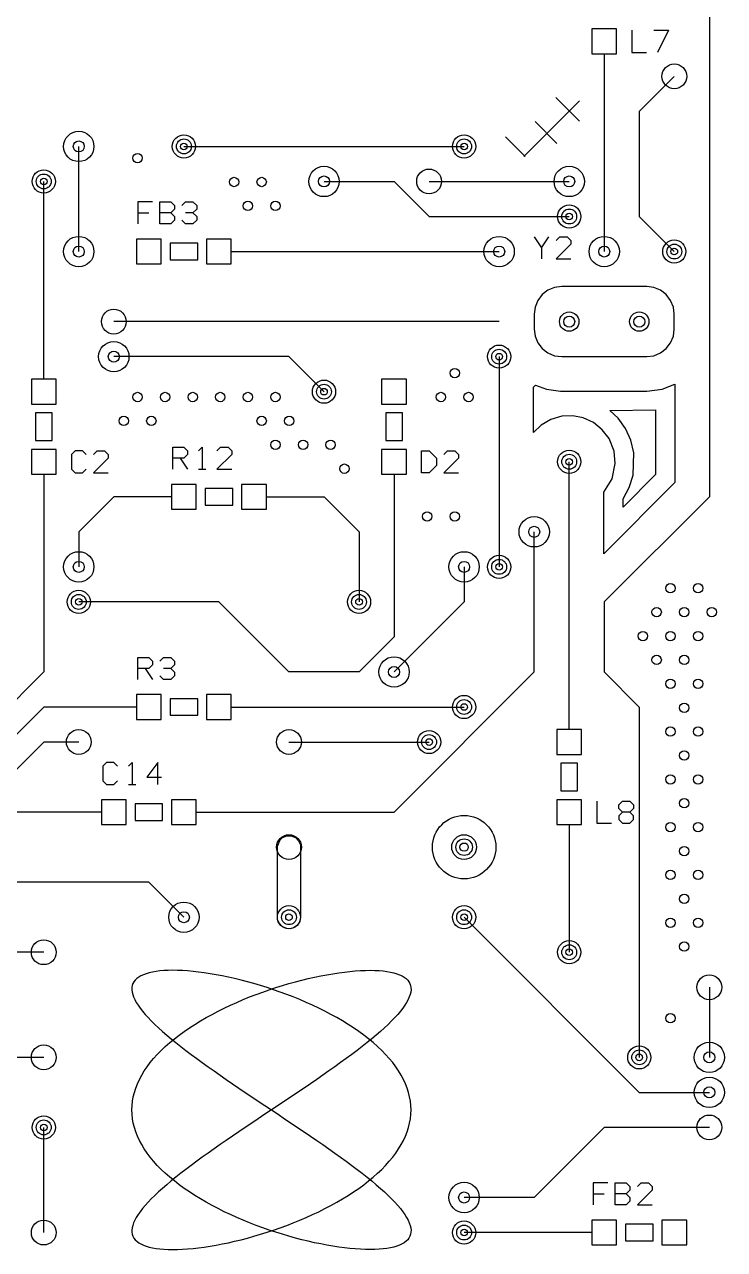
# Model space of a CAD drawing. Extents: x 7 to 284, y 6 to 364.
# Drawn here: x 258.38 to 283.76, y 52.73 to 97.13 of the extents above; entities that cross this region are included whole.
import ezdxf

# ---------------------------------------------------------------- set-up
doc = ezdxf.new("R2010")
doc.units = 0
doc.layers.add('SCORE', color=5, linetype='CONTINUOUS')

msp = doc.modelspace()

# ---------------------------------------------------------------- linework, layer by layer
at = {"layer": 'SCORE'}
for p, q in [((283.21, 99.06), (283.21, 80.01)), ((279.85, 96.97), (278.95, 96.97)), ((278.95, 96.97), (278.95, 96.07)), ((279.85, 96.07), (279.85, 96.97)), ((280.4, 96.92), (280.4, 96.12)), ((281.2, 96.92), (281.7333, 96.92)), ((281.7333, 96.92), (281.3333, 96.12)), ((278.95, 96.07), (279.85, 96.07)), ((279.4, 96.07), (279.4, 93.98)), ((280.4, 96.12), (280.9333, 96.12)), ((281.94, 95.25), (280.67, 93.98)), ((276.4799, 92.34), (278.5, 94.3601)), ((277.6451, 94.4851), (278.5, 93.6302)), ((279.4, 93.98), (279.4, 88.9)), ((280.67, 93.98), (280.67, 90.17)), ((276.8937, 93.6102), (277.6845, 92.8194)), ((275.8151, 93.0624), (276.5375, 92.34)), ((260.35, 88.9), (260.35, 92.71)), ((264.16, 92.71), (274.32, 92.71)), ((259.08, 86.36), (259.08, 91.44)), ((269.24, 91.44), (271.78, 91.44)), ((271.78, 91.44), (273.05, 90.17)), ((273.05, 91.44), (278.13, 91.44)), ((263.0233, 90.7), (262.49, 90.7)), ((262.49, 90.7), (262.49, 89.9)), ((263.29, 89.9), (263.29, 90.7)), ((263.29, 90.7), (263.69, 90.7)), ((263.69, 90.7), (263.8233, 90.5667)), ((264.09, 90.5667), (264.2233, 90.7)), ((264.2233, 90.7), (264.49, 90.7)), ((264.49, 90.7), (264.6233, 90.5667)), ((262.49, 90.3), (262.89, 90.3)), ((263.69, 90.3), (263.29, 90.3)), ((263.8233, 90.4333), (263.69, 90.3)), ((263.69, 90.3), (263.8233, 90.1667)), ((263.8233, 90.5667), (263.8233, 90.4333)), ((263.8233, 90.1667), (263.8233, 90.0333)), ((264.49, 90.3), (264.2233, 90.3)), ((264.6233, 90.4333), (264.49, 90.3)), ((264.49, 90.3), (264.6233, 90.1667)), ((264.6233, 90.5667), (264.6233, 90.4333)), ((264.6233, 90.1667), (264.6233, 90.0333)), ((273.05, 90.17), (278.13, 90.17)), ((280.67, 90.17), (281.94, 88.9)), ((263.69, 89.9), (263.29, 89.9)), ((263.8233, 90.0333), (263.69, 89.9)), ((264.2233, 89.9), (264.09, 90.0333)), ((264.49, 89.9), (264.2233, 89.9)), ((264.6233, 90.0333), (264.49, 89.9)), ((263.34, 89.35), (262.44, 89.35)), ((262.44, 89.35), (262.44, 88.45)), ((263.34, 88.45), (263.34, 89.35)), ((265.88, 89.35), (264.98, 89.35)), ((264.98, 89.35), (264.98, 88.45)), ((265.88, 88.45), (265.88, 89.35)), ((276.86, 89.43), (277.1267, 89.03)), ((277.1267, 89.03), (277.3933, 89.43)), ((277.66, 89.2967), (277.7933, 89.43)), ((277.7933, 89.43), (278.06, 89.43)), ((278.06, 89.43), (278.1933, 89.2967)), ((278.1933, 89.2967), (278.1933, 89.1633)), ((264.66, 89.2), (263.66, 89.2)), ((263.66, 89.2), (263.66, 88.6)), ((264.66, 88.6), (264.66, 89.2)), ((265.88, 88.9), (267.97, 88.9)), ((267.97, 88.9), (275.59, 88.9)), ((277.1267, 89.03), (277.1267, 88.63)), ((278.1933, 89.1633), (277.66, 88.63)), ((262.44, 88.45), (263.34, 88.45)), ((263.66, 88.6), (264.66, 88.6)), ((264.98, 88.45), (265.88, 88.45)), ((277.66, 88.63), (278.1933, 88.63)), ((277.36, 87.496), (277.1529, 87.3371)), ((277.6012, 87.5959), (277.36, 87.496)), ((277.86, 87.63), (277.6012, 87.5959)), ((280.94, 87.63), (277.86, 87.63)), ((281.1988, 87.5959), (280.94, 87.63)), ((281.44, 87.496), (281.1988, 87.5959)), ((281.6471, 87.3371), (281.44, 87.496)), ((276.994, 87.13), (276.8941, 86.8888)), ((277.1529, 87.3371), (276.994, 87.13)), ((281.806, 87.13), (281.6471, 87.3371)), ((281.9059, 86.8888), (281.806, 87.13)), ((276.8941, 86.8888), (276.86, 86.63)), ((276.86, 86.63), (276.86, 86.09)), ((281.94, 86.63), (281.9059, 86.8888)), ((281.94, 86.09), (281.94, 86.63)), ((259.08, 84.27), (259.08, 86.36)), ((275.59, 86.36), (261.62, 86.36)), ((276.86, 86.09), (276.8941, 85.8312)), ((276.8941, 85.8312), (276.994, 85.59)), ((281.806, 85.59), (281.9059, 85.8312)), ((281.9059, 85.8312), (281.94, 86.09)), ((276.994, 85.59), (277.1529, 85.3829)), ((277.1529, 85.3829), (277.36, 85.224)), ((281.44, 85.224), (281.6471, 85.3829)), ((281.6471, 85.3829), (281.806, 85.59)), ((267.97, 85.09), (261.62, 85.09)), ((269.24, 83.82), (267.97, 85.09)), ((275.59, 85.09), (275.59, 77.47)), ((277.36, 85.224), (277.6012, 85.1241)), ((277.6012, 85.1241), (277.86, 85.09)), ((277.86, 85.09), (280.94, 85.09)), ((280.94, 85.09), (281.1988, 85.1241)), ((281.1988, 85.1241), (281.44, 85.224)), ((259.53, 84.27), (258.63, 84.27)), ((258.63, 84.27), (258.63, 83.37)), ((259.53, 83.37), (259.53, 84.27)), ((272.23, 84.27), (271.33, 84.27)), ((271.33, 84.27), (271.33, 83.37)), ((272.23, 83.37), (272.23, 84.27)), ((276.8401, 83.9833), (276.9038, 84.0599)), ((276.8407, 82.3404), (276.8401, 83.9833)), ((276.9038, 84.0599), (277.301, 83.911)), ((281.499, 83.911), (281.96, 84.0878)), ((281.96, 84.0878), (281.96, 80.5278)), ((277.301, 83.911), (277.8142, 83.8415)), ((277.8142, 83.8415), (280.94, 83.84)), ((280.94, 83.84), (281.499, 83.911)), ((258.63, 83.37), (259.53, 83.37)), ((259.38, 83.05), (258.78, 83.05)), ((258.78, 83.05), (258.78, 82.05)), ((259.38, 82.05), (259.38, 83.05)), ((271.33, 83.37), (272.23, 83.37)), ((272.08, 83.05), (271.48, 83.05)), ((271.48, 83.05), (271.48, 82.05)), ((272.08, 82.05), (272.08, 83.05)), ((279.5977, 83.14), (281.26, 83.1653)), ((279.8995, 82.856), (279.5977, 83.14)), ((281.26, 83.1653), (281.26, 80.8177)), ((277.1189, 82.6087), (276.8407, 82.3404)), ((277.4662, 82.8119), (277.1189, 82.6087)), ((277.8646, 82.9284), (277.4662, 82.8119)), ((278.2668, 82.9439), (277.8646, 82.9284)), ((278.6404, 82.8696), (278.2668, 82.9439)), ((279.006, 82.7014), (278.6404, 82.8696)), ((279.3295, 82.4413), (279.006, 82.7014)), ((280.173, 82.4805), (279.8995, 82.856)), ((279.5726, 82.1206), (279.3295, 82.4413)), ((280.3679, 82.0589), (280.173, 82.4805)), ((259.53, 81.73), (258.63, 81.73)), ((258.63, 81.73), (258.63, 80.83)), ((258.78, 82.05), (259.38, 82.05)), ((259.53, 80.83), (259.53, 81.73)), ((263.76, 81.01), (263.76, 81.81)), ((263.76, 81.81), (264.16, 81.81)), ((264.16, 81.81), (264.2933, 81.6767)), ((264.6933, 81.6767), (264.8267, 81.81)), ((264.8267, 81.81), (264.8267, 81.01)), ((265.36, 81.6767), (265.4933, 81.81)), ((265.4933, 81.81), (265.76, 81.81)), ((265.76, 81.81), (265.8933, 81.6767)), ((272.23, 81.73), (271.33, 81.73)), ((271.33, 81.73), (271.33, 80.83)), ((271.48, 82.05), (272.08, 82.05)), ((272.23, 80.83), (272.23, 81.73)), ((279.7545, 81.6657), (279.5726, 82.1206)), ((280.4769, 81.6073), (280.3679, 82.0589)), ((260.2133, 81.68), (260.08, 81.5467)), ((260.08, 81.5467), (260.08, 81.0133)), ((260.48, 81.68), (260.2133, 81.68)), ((260.6133, 81.5467), (260.48, 81.68)), ((260.88, 81.5467), (261.0133, 81.68)), ((261.4133, 81.4133), (260.88, 80.88)), ((261.0133, 81.68), (261.28, 81.68)), ((261.28, 81.68), (261.4133, 81.5467)), ((261.4133, 81.5467), (261.4133, 81.4133)), ((264.16, 81.41), (263.76, 81.41)), ((264.0267, 81.41), (264.2933, 81.01)), ((264.2933, 81.5433), (264.16, 81.41)), ((264.2933, 81.6767), (264.2933, 81.5433)), ((265.8933, 81.5433), (265.36, 81.01)), ((265.8933, 81.6767), (265.8933, 81.5433)), ((272.78, 80.88), (272.78, 81.68)), ((272.78, 81.68), (273.0467, 81.68)), ((273.0467, 81.68), (273.3133, 81.4133)), ((273.3133, 81.4133), (273.3133, 81.1467)), ((273.58, 81.5467), (273.7133, 81.68)), ((274.1133, 81.4133), (273.58, 80.88)), ((273.7133, 81.68), (273.98, 81.68)), ((273.98, 81.68), (274.1133, 81.5467)), ((274.1133, 81.5467), (274.1133, 81.4133)), ((278.13, 73.66), (278.13, 81.28)), ((279.7985, 81.2187), (279.7545, 81.6657)), ((280.4485, 80.7913), (280.4769, 81.6073)), ((258.63, 80.83), (259.53, 80.83)), ((259.08, 80.83), (259.08, 78.74)), ((260.08, 81.0133), (260.2133, 80.88)), ((260.2133, 80.88), (260.48, 80.88)), ((260.48, 80.88), (260.6133, 81.0133)), ((260.88, 80.88), (261.4133, 80.88)), ((264.6933, 81.01), (264.96, 81.01)), ((265.36, 81.01), (265.8933, 81.01)), ((271.33, 80.83), (272.23, 80.83)), ((271.78, 80.83), (271.78, 78.74)), ((273.0467, 80.88), (272.78, 80.88)), ((273.3133, 81.1467), (273.0467, 80.88)), ((273.58, 80.88), (274.1133, 80.88)), ((279.6826, 80.6661), (279.7985, 81.2187)), ((281.26, 80.8177), (280.08, 79.6377)), ((264.61, 80.46), (263.71, 80.46)), ((263.71, 80.46), (263.71, 79.56)), ((264.61, 79.56), (264.61, 80.46)), ((267.15, 80.46), (266.25, 80.46)), ((266.25, 80.46), (266.25, 79.56)), ((267.15, 79.56), (267.15, 80.46)), ((279.38, 80.1732), (279.6826, 80.6661)), ((281.96, 80.5278), (279.38, 77.9478)), ((280.3087, 80.3484), (280.4485, 80.7913)), ((261.62, 80.01), (260.35, 78.74)), ((263.71, 80.01), (261.62, 80.01)), ((265.93, 80.31), (264.93, 80.31)), ((264.93, 80.31), (264.93, 79.71)), ((265.93, 79.71), (265.93, 80.31)), ((267.15, 80.01), (269.24, 80.01)), ((269.24, 80.01), (270.51, 78.74)), ((279.38, 77.9478), (279.38, 80.1732)), ((283.21, 80.01), (279.4, 76.2)), ((280.08, 79.9341), (280.3087, 80.3484)), ((280.08, 79.6377), (280.08, 79.9341)), ((263.71, 79.56), (264.61, 79.56)), ((264.93, 79.71), (265.93, 79.71)), ((266.25, 79.56), (267.15, 79.56)), ((259.08, 78.74), (259.08, 73.66)), ((260.35, 78.74), (260.35, 77.47)), ((270.51, 78.74), (270.51, 76.2)), ((271.78, 78.74), (271.78, 74.93)), ((276.86, 73.66), (276.86, 78.74)), ((274.32, 77.47), (274.32, 76.2)), ((265.43, 76.2), (260.35, 76.2)), ((267.97, 73.66), (265.43, 76.2)), ((274.32, 76.2), (271.78, 73.66)), ((279.4, 76.2), (279.4, 73.66)), ((271.78, 74.93), (270.51, 73.66)), ((262.49, 73.39), (262.49, 74.19)), ((262.49, 74.19), (262.89, 74.19)), ((262.89, 74.19), (263.0233, 74.0567)), ((263.29, 74.0567), (263.4233, 74.19)), ((263.4233, 74.19), (263.69, 74.19)), ((263.69, 74.19), (263.8233, 74.0567)), ((262.89, 73.79), (262.49, 73.79)), ((262.7567, 73.79), (263.0233, 73.39)), ((263.0233, 73.9233), (262.89, 73.79)), ((263.0233, 74.0567), (263.0233, 73.9233)), ((263.69, 73.79), (263.4233, 73.79)), ((263.8233, 73.9233), (263.69, 73.79)), ((263.69, 73.79), (263.8233, 73.6567)), ((263.8233, 74.0567), (263.8233, 73.9233)), ((259.08, 73.66), (254, 68.58)), ((263.4233, 73.39), (263.29, 73.5233)), ((263.69, 73.39), (263.4233, 73.39)), ((263.8233, 73.5233), (263.69, 73.39)), ((263.8233, 73.6567), (263.8233, 73.5233)), ((270.51, 73.66), (267.97, 73.66)), ((271.78, 68.58), (276.86, 73.66)), ((278.13, 71.57), (278.13, 73.66)), ((279.4, 73.66), (280.67, 72.39)), ((263.34, 72.84), (262.44, 72.84)), ((262.44, 72.84), (262.44, 71.94)), ((263.34, 71.94), (263.34, 72.84)), ((265.88, 72.84), (264.98, 72.84)), ((264.98, 72.84), (264.98, 71.94)), ((265.88, 71.94), (265.88, 72.84)), ((259.08, 72.39), (255.27, 68.58)), ((260.35, 72.39), (259.08, 72.39)), ((262.44, 72.39), (260.35, 72.39)), ((264.66, 72.69), (263.66, 72.69)), ((263.66, 72.69), (263.66, 72.09)), ((264.66, 72.09), (264.66, 72.69)), ((265.88, 72.39), (267.97, 72.39)), ((267.97, 72.39), (274.32, 72.39)), ((280.67, 72.39), (280.67, 59.69)), ((262.44, 71.94), (263.34, 71.94)), ((263.66, 72.09), (264.66, 72.09)), ((264.98, 71.94), (265.88, 71.94)), ((278.58, 71.57), (277.68, 71.57)), ((277.68, 71.57), (277.68, 70.67)), ((278.58, 70.67), (278.58, 71.57)), ((259.08, 71.12), (257.81, 69.85)), ((260.35, 71.12), (259.08, 71.12)), ((267.97, 71.12), (273.05, 71.12)), ((277.68, 70.67), (278.58, 70.67)), ((261.3533, 70.38), (261.22, 70.2467)), ((261.22, 70.2467), (261.22, 69.7133)), ((261.62, 70.38), (261.3533, 70.38)), ((261.7533, 70.2467), (261.62, 70.38)), ((262.1533, 70.2467), (262.2867, 70.38)), ((262.2867, 70.38), (262.2867, 69.58)), ((263.22, 70.38), (262.82, 69.8467)), ((263.22, 69.58), (263.22, 70.38)), ((278.43, 70.35), (277.83, 70.35)), ((277.83, 70.35), (277.83, 69.35)), ((278.43, 69.35), (278.43, 70.35)), ((262.82, 69.8467), (263.3533, 69.8467)), ((261.22, 69.7133), (261.3533, 69.58)), ((261.3533, 69.58), (261.62, 69.58)), ((261.62, 69.58), (261.7533, 69.7133)), ((262.1533, 69.58), (262.42, 69.58)), ((277.83, 69.35), (278.43, 69.35)), ((262.07, 69.03), (261.17, 69.03)), ((261.17, 69.03), (261.17, 68.13)), ((262.07, 68.13), (262.07, 69.03)), ((263.39, 68.88), (262.39, 68.88)), ((262.39, 68.88), (262.39, 68.28)), ((263.39, 68.28), (263.39, 68.88)), ((264.61, 69.03), (263.71, 69.03)), ((263.71, 69.03), (263.71, 68.13)), ((264.61, 68.13), (264.61, 69.03)), ((278.58, 69.03), (277.68, 69.03)), ((277.68, 69.03), (277.68, 68.13)), ((278.58, 68.13), (278.58, 69.03)), ((279.13, 68.98), (279.13, 68.18)), ((279.93, 68.8467), (280.0633, 68.98)), ((279.93, 68.7133), (279.93, 68.8467)), ((280.0633, 68.98), (280.33, 68.98)), ((280.33, 68.98), (280.4633, 68.8467)), ((280.4633, 68.8467), (280.4633, 68.7133)), ((259.08, 68.58), (256.54, 68.58)), ((261.17, 68.58), (259.08, 68.58)), ((264.61, 68.58), (266.7, 68.58)), ((266.7, 68.58), (271.78, 68.58)), ((280.0633, 68.58), (279.93, 68.7133)), ((280.0633, 68.58), (279.93, 68.4467)), ((279.93, 68.4467), (279.93, 68.3133)), ((280.33, 68.58), (280.0633, 68.58)), ((280.4633, 68.7133), (280.33, 68.58)), ((280.4633, 68.4467), (280.33, 68.58)), ((280.4633, 68.3133), (280.4633, 68.4467)), ((261.17, 68.13), (262.07, 68.13)), ((262.39, 68.28), (263.39, 68.28)), ((263.71, 68.13), (264.61, 68.13)), ((277.68, 68.13), (278.58, 68.13)), ((278.13, 68.13), (278.13, 66.04)), ((279.13, 68.18), (279.6633, 68.18)), ((279.93, 68.3133), (280.0633, 68.18)), ((280.0633, 68.18), (280.33, 68.18)), ((280.33, 68.18), (280.4633, 68.3133)), ((267.552, 67.3512), (267.6453, 67.5764)), ((267.6453, 67.5764), (267.7367, 67.6592)), ((267.7367, 67.6592), (267.8881, 67.7219)), ((267.8881, 67.7219), (268.0519, 67.7219)), ((268.0519, 67.7219), (268.2033, 67.6592)), ((268.2033, 67.6592), (268.3192, 67.5433)), ((268.3192, 67.5433), (268.3819, 67.3919)), ((267.5581, 64.6881), (267.552, 67.3512)), ((268.3819, 67.3919), (268.39, 64.77)), ((262.89, 66.04), (257.81, 66.04)), ((264.16, 64.77), (262.89, 66.04)), ((278.13, 66.04), (278.13, 63.5)), ((267.6208, 64.5367), (267.5581, 64.6881)), ((267.7367, 64.4208), (267.6208, 64.5367)), ((267.8881, 64.3581), (267.7367, 64.4208)), ((268.267, 64.473), (268.1307, 64.382)), ((268.358, 64.6093), (268.267, 64.473)), ((268.39, 64.77), (268.358, 64.6093)), ((274.32, 64.77), (280.67, 58.42)), ((268.0112, 64.352), (267.8881, 64.3581)), ((268.1307, 64.382), (268.0112, 64.352)), ((259.08, 63.5), (256.54, 63.5)), ((262.6017, 62.6441), (262.5227, 62.5973)), ((262.6912, 62.686), (262.6017, 62.6441)), ((262.791, 62.7231), (262.6912, 62.686)), ((262.9009, 62.7554), (262.791, 62.7231)), ((263.0206, 62.7827), (262.9009, 62.7554)), ((263.15, 62.8051), (263.0206, 62.7827)), ((263.2886, 62.8225), (263.15, 62.8051)), ((263.4362, 62.835), (263.2886, 62.8225)), ((263.5925, 62.8425), (263.4362, 62.835)), ((263.757, 62.845), (263.5925, 62.8425)), ((263.9296, 62.8425), (263.757, 62.845)), ((264.1096, 62.835), (263.9296, 62.8425)), ((264.2969, 62.8225), (264.1096, 62.835)), ((264.4909, 62.8051), (264.2969, 62.8225)), ((264.6912, 62.7827), (264.4909, 62.8051)), ((264.8973, 62.7554), (264.6912, 62.7827)), ((265.1089, 62.7231), (264.8973, 62.7554)), ((265.3254, 62.686), (265.1089, 62.7231)), ((265.5464, 62.6441), (265.3254, 62.686)), ((265.7714, 62.5973), (265.5464, 62.6441)), ((268.8986, 62.5973), (269.1236, 62.6441)), ((269.1236, 62.6441), (269.3446, 62.686)), ((269.3446, 62.686), (269.5611, 62.7231)), ((269.5611, 62.7231), (269.7727, 62.7554)), ((269.7727, 62.7554), (269.9788, 62.7827)), ((269.9788, 62.7827), (270.1791, 62.8051)), ((270.1791, 62.8051), (270.3731, 62.8225)), ((270.3731, 62.8225), (270.5604, 62.835)), ((270.5604, 62.835), (270.7404, 62.8425)), ((270.7404, 62.8425), (270.913, 62.845)), ((270.913, 62.845), (271.0775, 62.8425)), ((271.0775, 62.8425), (271.2338, 62.835)), ((271.2338, 62.835), (271.3814, 62.8225)), ((271.3814, 62.8225), (271.52, 62.8051)), ((271.52, 62.8051), (271.6494, 62.7827)), ((271.6494, 62.7827), (271.7691, 62.7554)), ((271.7691, 62.7554), (271.879, 62.7231)), ((271.879, 62.7231), (271.9788, 62.686)), ((271.9788, 62.686), (272.0683, 62.6441)), ((272.0683, 62.6441), (272.1473, 62.5973)), ((262.2775, 62.2191), (262.2756, 62.1404)), ((262.2906, 62.2935), (262.2775, 62.2191)), ((262.3149, 62.3634), (262.2906, 62.2935)), ((262.3503, 62.4288), (262.3149, 62.3634)), ((262.3969, 62.4897), (262.3503, 62.4288)), ((262.4543, 62.5459), (262.3969, 62.4897)), ((262.5227, 62.5973), (262.4543, 62.5459)), ((265.9998, 62.5459), (265.7714, 62.5973)), ((266.2312, 62.4897), (265.9998, 62.5459)), ((266.465, 62.4288), (266.2312, 62.4897)), ((266.7008, 62.3634), (266.465, 62.4288)), ((266.938, 62.2935), (266.7008, 62.3634)), ((267.1761, 62.2191), (266.938, 62.2935)), ((267.4145, 62.1404), (267.1761, 62.2191)), ((267.2555, 62.1404), (267.4939, 62.2191)), ((267.4939, 62.2191), (267.732, 62.2935)), ((267.732, 62.2935), (267.9692, 62.3634)), ((267.9692, 62.3634), (268.205, 62.4288)), ((268.205, 62.4288), (268.4388, 62.4897)), ((268.4388, 62.4897), (268.6702, 62.5459)), ((268.6702, 62.5459), (268.8986, 62.5973)), ((272.1473, 62.5973), (272.2157, 62.5459)), ((272.2157, 62.5459), (272.2731, 62.4897)), ((272.2731, 62.4897), (272.3197, 62.4288)), ((272.3197, 62.4288), (272.3551, 62.3634)), ((272.3551, 62.3634), (272.3794, 62.2935)), ((272.3794, 62.2935), (272.3925, 62.2191)), ((272.3925, 62.2191), (272.3944, 62.1404)), ((283.21, 62.23), (283.21, 59.69)), ((262.2756, 62.1404), (262.285, 62.0573)), ((262.285, 62.0573), (262.3056, 61.97)), ((262.3056, 61.97), (262.3373, 61.8786)), ((262.3373, 61.8786), (262.3801, 61.7832)), ((262.3801, 61.7832), (262.434, 61.6838)), ((266.0766, 61.6838), (266.3089, 61.7832)), ((266.3089, 61.7832), (266.5434, 61.8786)), ((266.5434, 61.8786), (266.7797, 61.97)), ((266.7797, 61.97), (267.0173, 62.0573)), ((267.0173, 62.0573), (267.2555, 62.1404)), ((267.6527, 62.0573), (267.4145, 62.1404)), ((267.8903, 61.97), (267.6527, 62.0573)), ((268.1266, 61.8786), (267.8903, 61.97)), ((268.3611, 61.7832), (268.1266, 61.8786)), ((268.5934, 61.6838), (268.3611, 61.7832)), ((272.2899, 61.7832), (272.236, 61.6838)), ((272.3327, 61.8786), (272.2899, 61.7832)), ((272.3644, 61.97), (272.3327, 61.8786)), ((272.385, 62.0573), (272.3644, 61.97)), ((272.3944, 62.1404), (272.385, 62.0573)), ((262.434, 61.6838), (262.4987, 61.5806)), ((262.4987, 61.5806), (262.5741, 61.4736)), ((262.5741, 61.4736), (262.6602, 61.363)), ((262.6602, 61.363), (262.7566, 61.2488)), ((265.1806, 61.2488), (265.3986, 61.363)), ((265.3986, 61.363), (265.621, 61.4736)), ((265.621, 61.4736), (265.8472, 61.5806)), ((265.8472, 61.5806), (266.0766, 61.6838)), ((268.8228, 61.5806), (268.5934, 61.6838)), ((269.049, 61.4736), (268.8228, 61.5806)), ((269.2714, 61.363), (269.049, 61.4736)), ((269.4894, 61.2488), (269.2714, 61.363)), ((272.0098, 61.363), (271.9134, 61.2488)), ((272.0959, 61.4736), (272.0098, 61.363)), ((272.1713, 61.5806), (272.0959, 61.4736)), ((272.236, 61.6838), (272.1713, 61.5806)), ((262.7566, 61.2488), (262.8631, 61.1312)), ((262.8631, 61.1312), (262.9796, 61.0104)), ((262.9796, 61.0104), (263.1058, 60.8863)), ((263.1058, 60.8863), (263.2414, 60.7592)), ((264.3608, 60.7592), (264.5569, 60.8863)), ((264.5569, 60.8863), (264.7593, 61.0104)), ((264.7593, 61.0104), (264.9673, 61.1312)), ((264.9673, 61.1312), (265.1806, 61.2488)), ((269.7027, 61.1312), (269.4894, 61.2488)), ((269.9107, 61.0104), (269.7027, 61.1312)), ((270.1131, 60.8863), (269.9107, 61.0104)), ((270.3092, 60.7592), (270.1131, 60.8863)), ((271.5642, 60.8863), (271.4286, 60.7592)), ((271.6904, 61.0104), (271.5642, 60.8863)), ((271.8069, 61.1312), (271.6904, 61.0104)), ((271.9134, 61.2488), (271.8069, 61.1312)), ((263.2414, 60.7592), (263.386, 60.6291)), ((263.386, 60.6291), (263.5394, 60.4963)), ((263.5394, 60.4963), (263.7013, 60.3607)), ((263.8137, 60.3607), (263.9888, 60.4963)), ((263.9888, 60.4963), (264.1713, 60.6291)), ((264.1713, 60.6291), (264.3608, 60.7592)), ((270.4987, 60.6291), (270.3092, 60.7592)), ((270.6812, 60.4963), (270.4987, 60.6291)), ((270.8563, 60.3607), (270.6812, 60.4963)), ((271.1306, 60.4963), (270.9687, 60.3607)), ((271.284, 60.6291), (271.1306, 60.4963)), ((271.4286, 60.7592), (271.284, 60.6291)), ((263.3368, 59.9394), (263.4873, 60.0822)), ((263.4873, 60.0822), (263.6464, 60.2227)), ((263.6464, 60.2227), (263.8137, 60.3607)), ((263.7013, 60.3607), (263.8712, 60.2227)), ((263.8712, 60.2227), (264.0488, 60.0822)), ((264.0488, 60.0822), (264.2337, 59.9394)), ((270.6212, 60.0822), (270.4363, 59.9394)), ((270.7988, 60.2227), (270.6212, 60.0822)), ((270.9687, 60.3607), (270.7988, 60.2227)), ((271.0236, 60.2227), (270.8563, 60.3607)), ((271.1827, 60.0822), (271.0236, 60.2227)), ((271.3332, 59.9394), (271.1827, 60.0822)), ((259.08, 59.69), (254, 59.69)), ((262.9397, 59.499), (263.0627, 59.6477)), ((263.0627, 59.6477), (263.1952, 59.7946)), ((263.1952, 59.7946), (263.3368, 59.9394)), ((264.2337, 59.9394), (264.4255, 59.7946)), ((264.4255, 59.7946), (264.6237, 59.6477)), ((264.6237, 59.6477), (264.828, 59.499)), ((270.0463, 59.6477), (269.842, 59.499)), ((270.2445, 59.7946), (270.0463, 59.6477)), ((270.4363, 59.9394), (270.2445, 59.7946)), ((271.4748, 59.7946), (271.3332, 59.9394)), ((271.6073, 59.6477), (271.4748, 59.7946)), ((271.7303, 59.499), (271.6073, 59.6477)), ((262.6303, 59.0434), (262.7233, 59.1967)), ((262.7233, 59.1967), (262.8265, 59.3486)), ((262.8265, 59.3486), (262.9397, 59.499)), ((264.828, 59.499), (265.0378, 59.3486)), ((265.0378, 59.3486), (265.2527, 59.1967)), ((265.2527, 59.1967), (265.4723, 59.0434)), ((269.4173, 59.1967), (269.1977, 59.0434)), ((269.6322, 59.3486), (269.4173, 59.1967)), ((269.842, 59.499), (269.6322, 59.3486)), ((271.8435, 59.3486), (271.7303, 59.499)), ((271.9467, 59.1967), (271.8435, 59.3486)), ((272.0397, 59.0434), (271.9467, 59.1967)), ((262.4148, 58.5766), (262.4759, 58.7331)), ((262.4759, 58.7331), (262.5478, 58.8888)), ((262.5478, 58.8888), (262.6303, 59.0434)), ((265.4723, 59.0434), (265.696, 58.8888)), ((265.696, 58.8888), (265.9233, 58.7331)), ((265.9233, 58.7331), (266.1538, 58.5766)), ((268.7467, 58.7331), (268.5162, 58.5766)), ((268.974, 58.8888), (268.7467, 58.7331)), ((269.1977, 59.0434), (268.974, 58.8888)), ((272.1222, 58.8888), (272.0397, 59.0434)), ((272.1941, 58.7331), (272.1222, 58.8888)), ((272.2552, 58.5766), (272.1941, 58.7331)), ((262.2975, 58.1027), (262.3255, 58.2612)), ((262.3255, 58.2612), (262.3646, 58.4192)), ((262.3646, 58.4192), (262.4148, 58.5766)), ((266.1538, 58.5766), (266.3869, 58.4192)), ((266.3869, 58.4192), (266.622, 58.2612)), ((266.622, 58.2612), (266.8588, 58.1027)), ((268.048, 58.2612), (267.8112, 58.1027)), ((268.2831, 58.4192), (268.048, 58.2612)), ((268.5162, 58.5766), (268.2831, 58.4192)), ((272.3054, 58.4192), (272.2552, 58.5766)), ((272.3445, 58.2612), (272.3054, 58.4192)), ((272.3725, 58.1027), (272.3445, 58.2612)), ((280.67, 58.42), (283.21, 58.42)), ((262.275, 57.785), (262.2806, 57.9439)), ((262.2806, 57.6261), (262.275, 57.785)), ((262.2806, 57.9439), (262.2975, 58.1027)), ((266.8588, 58.1027), (267.0966, 57.9439)), ((267.0966, 57.9439), (267.335, 57.785)), ((267.335, 57.785), (267.0966, 57.6261)), ((267.5734, 57.9439), (267.335, 57.785)), ((267.335, 57.785), (267.5734, 57.6261)), ((267.8112, 58.1027), (267.5734, 57.9439)), ((272.3894, 57.9439), (272.3725, 58.1027)), ((272.395, 57.785), (272.3894, 57.9439)), ((272.3894, 57.6261), (272.395, 57.785)), ((262.2975, 57.4673), (262.2806, 57.6261)), ((262.3255, 57.3088), (262.2975, 57.4673)), ((262.3646, 57.1508), (262.3255, 57.3088)), ((266.622, 57.3088), (266.3869, 57.1508)), ((266.8588, 57.4673), (266.622, 57.3088)), ((267.0966, 57.6261), (266.8588, 57.4673)), ((267.5734, 57.6261), (267.8112, 57.4673)), ((267.8112, 57.4673), (268.048, 57.3088)), ((268.048, 57.3088), (268.2831, 57.1508)), ((272.3054, 57.1508), (272.3445, 57.3088)), ((272.3445, 57.3088), (272.3725, 57.4673)), ((272.3725, 57.4673), (272.3894, 57.6261)), ((259.08, 53.34), (259.08, 57.15)), ((262.4148, 56.9934), (262.3646, 57.1508)), ((262.4759, 56.8369), (262.4148, 56.9934)), ((266.1538, 56.9934), (265.9233, 56.8369)), ((266.3869, 57.1508), (266.1538, 56.9934)), ((268.2831, 57.1508), (268.5162, 56.9934)), ((268.5162, 56.9934), (268.7467, 56.8369)), ((272.1941, 56.8369), (272.2552, 56.9934)), ((272.2552, 56.9934), (272.3054, 57.1508)), ((279.4, 57.15), (276.86, 54.61)), ((283.21, 57.15), (279.4, 57.15)), ((262.5478, 56.6812), (262.4759, 56.8369)), ((262.6303, 56.5266), (262.5478, 56.6812)), ((262.7233, 56.3733), (262.6303, 56.5266)), ((265.4723, 56.5266), (265.2527, 56.3733)), ((265.696, 56.6812), (265.4723, 56.5266)), ((265.9233, 56.8369), (265.696, 56.6812)), ((268.7467, 56.8369), (268.974, 56.6812)), ((268.974, 56.6812), (269.1977, 56.5266)), ((269.1977, 56.5266), (269.4173, 56.3733)), ((271.9467, 56.3733), (272.0397, 56.5266)), ((272.0397, 56.5266), (272.1222, 56.6812)), ((272.1222, 56.6812), (272.1941, 56.8369)), ((262.8265, 56.2214), (262.7233, 56.3733)), ((262.9397, 56.071), (262.8265, 56.2214)), ((263.0627, 55.9223), (262.9397, 56.071)), ((264.828, 56.071), (264.6237, 55.9223)), ((265.0378, 56.2214), (264.828, 56.071)), ((265.2527, 56.3733), (265.0378, 56.2214)), ((269.4173, 56.3733), (269.6322, 56.2214)), ((269.6322, 56.2214), (269.842, 56.071)), ((269.842, 56.071), (270.0463, 55.9223)), ((271.6073, 55.9223), (271.7303, 56.071)), ((271.7303, 56.071), (271.8435, 56.2214)), ((271.8435, 56.2214), (271.9467, 56.3733)), ((263.1952, 55.7754), (263.0627, 55.9223)), ((263.3368, 55.6306), (263.1952, 55.7754)), ((263.4873, 55.4878), (263.3368, 55.6306)), ((264.2337, 55.6306), (264.0488, 55.4878)), ((264.4255, 55.7754), (264.2337, 55.6306)), ((264.6237, 55.9223), (264.4255, 55.7754)), ((270.0463, 55.9223), (270.2445, 55.7754)), ((270.2445, 55.7754), (270.4363, 55.6306)), ((270.4363, 55.6306), (270.6212, 55.4878)), ((271.1827, 55.4878), (271.3332, 55.6306)), ((271.3332, 55.6306), (271.4748, 55.7754)), ((271.4748, 55.7754), (271.6073, 55.9223)), ((263.5394, 55.0737), (263.386, 54.9409)), ((263.6464, 55.3473), (263.4873, 55.4878)), ((263.7013, 55.2093), (263.5394, 55.0737)), ((263.8137, 55.2093), (263.6464, 55.3473)), ((263.8712, 55.3473), (263.7013, 55.2093)), ((263.9888, 55.0737), (263.8137, 55.2093)), ((264.0488, 55.4878), (263.8712, 55.3473)), ((264.1713, 54.9409), (263.9888, 55.0737)), ((270.4987, 54.9409), (270.6812, 55.0737)), ((270.6212, 55.4878), (270.7988, 55.3473)), ((270.6812, 55.0737), (270.8563, 55.2093)), ((270.7988, 55.3473), (270.9687, 55.2093)), ((270.8563, 55.2093), (271.0236, 55.3473)), ((270.9687, 55.2093), (271.1306, 55.0737)), ((271.0236, 55.3473), (271.1827, 55.4878)), ((271.1306, 55.0737), (271.284, 54.9409)), ((279.5333, 55.14), (279, 55.14)), ((279, 55.14), (279, 54.34)), ((279.8, 54.34), (279.8, 55.14)), ((279.8, 55.14), (280.2, 55.14)), ((280.2, 55.14), (280.3333, 55.0067)), ((280.6, 55.0067), (280.7333, 55.14)), ((280.7333, 55.14), (281, 55.14)), ((281, 55.14), (281.1333, 55.0067)), ((263.1058, 54.6837), (262.9796, 54.5596)), ((263.2414, 54.8108), (263.1058, 54.6837)), ((263.386, 54.9409), (263.2414, 54.8108)), ((264.3608, 54.8108), (264.1713, 54.9409)), ((264.5569, 54.6837), (264.3608, 54.8108)), ((264.7593, 54.5596), (264.5569, 54.6837)), ((269.9107, 54.5596), (270.1131, 54.6837)), ((270.1131, 54.6837), (270.3092, 54.8108)), ((270.3092, 54.8108), (270.4987, 54.9409)), ((271.284, 54.9409), (271.4286, 54.8108)), ((271.4286, 54.8108), (271.5642, 54.6837)), ((271.5642, 54.6837), (271.6904, 54.5596)), ((279, 54.74), (279.4, 54.74)), ((280.2, 54.74), (279.8, 54.74)), ((280.3333, 54.8733), (280.2, 54.74)), ((280.2, 54.74), (280.3333, 54.6067)), ((280.3333, 55.0067), (280.3333, 54.8733)), ((281.1333, 54.8733), (280.6, 54.34)), ((281.1333, 55.0067), (281.1333, 54.8733)), ((262.6602, 54.207), (262.5741, 54.0964)), ((262.7566, 54.3212), (262.6602, 54.207)), ((262.8631, 54.4388), (262.7566, 54.3212)), ((262.9796, 54.5596), (262.8631, 54.4388)), ((264.9673, 54.4388), (264.7593, 54.5596)), ((265.1806, 54.3212), (264.9673, 54.4388)), ((265.3986, 54.207), (265.1806, 54.3212)), ((265.621, 54.0964), (265.3986, 54.207)), ((269.049, 54.0964), (269.2714, 54.207)), ((269.2714, 54.207), (269.4894, 54.3212)), ((269.4894, 54.3212), (269.7027, 54.4388)), ((269.7027, 54.4388), (269.9107, 54.5596)), ((271.6904, 54.5596), (271.8069, 54.4388)), ((271.8069, 54.4388), (271.9134, 54.3212)), ((271.9134, 54.3212), (272.0098, 54.207)), ((272.0098, 54.207), (272.0959, 54.0964)), ((276.86, 54.61), (274.32, 54.61)), ((280.2, 54.34), (279.8, 54.34)), ((280.3333, 54.4733), (280.2, 54.34)), ((280.3333, 54.6067), (280.3333, 54.4733)), ((280.6, 54.34), (281.1333, 54.34)), ((262.3801, 53.7868), (262.3373, 53.6914)), ((262.434, 53.8862), (262.3801, 53.7868)), ((262.4987, 53.9894), (262.434, 53.8862)), ((262.5741, 54.0964), (262.4987, 53.9894)), ((265.8472, 53.9894), (265.621, 54.0964)), ((266.0766, 53.8862), (265.8472, 53.9894)), ((266.3089, 53.7868), (266.0766, 53.8862)), ((266.5434, 53.6914), (266.3089, 53.7868)), ((268.1266, 53.6914), (268.3611, 53.7868)), ((268.3611, 53.7868), (268.5934, 53.8862)), ((268.5934, 53.8862), (268.8228, 53.9894)), ((268.8228, 53.9894), (269.049, 54.0964)), ((272.0959, 54.0964), (272.1713, 53.9894)), ((272.1713, 53.9894), (272.236, 53.8862)), ((272.236, 53.8862), (272.2899, 53.7868)), ((272.2899, 53.7868), (272.3327, 53.6914)), ((279.85, 53.79), (278.95, 53.79)), ((278.95, 53.79), (278.95, 52.89)), ((279.85, 52.89), (279.85, 53.79)), ((282.39, 53.79), (281.49, 53.79)), ((281.49, 53.79), (281.49, 52.89)), ((282.39, 52.89), (282.39, 53.79)), ((262.285, 53.5127), (262.2756, 53.4296)), ((262.2756, 53.4296), (262.2775, 53.3509)), ((262.2775, 53.3509), (262.2906, 53.2765)), ((262.3056, 53.6), (262.285, 53.5127)), ((262.3373, 53.6914), (262.3056, 53.6)), ((266.7797, 53.6), (266.5434, 53.6914)), ((267.0173, 53.5127), (266.7797, 53.6)), ((266.938, 53.2765), (267.1761, 53.3509)), ((267.2555, 53.4296), (267.0173, 53.5127)), ((267.1761, 53.3509), (267.4145, 53.4296)), ((267.4939, 53.3509), (267.2555, 53.4296)), ((267.4145, 53.4296), (267.6527, 53.5127)), ((267.732, 53.2765), (267.4939, 53.3509)), ((267.6527, 53.5127), (267.8903, 53.6)), ((267.8903, 53.6), (268.1266, 53.6914)), ((272.3327, 53.6914), (272.3644, 53.6)), ((272.3644, 53.6), (272.385, 53.5127)), ((272.3925, 53.3509), (272.3794, 53.2765)), ((272.385, 53.5127), (272.3944, 53.4296)), ((272.3944, 53.4296), (272.3925, 53.3509)), ((276.86, 53.34), (274.32, 53.34)), ((278.95, 53.34), (276.86, 53.34)), ((281.17, 53.64), (280.17, 53.64)), ((280.17, 53.64), (280.17, 53.04)), ((281.17, 53.04), (281.17, 53.64)), ((262.2906, 53.2765), (262.3149, 53.2066)), ((262.3149, 53.2066), (262.3503, 53.1412)), ((262.3503, 53.1412), (262.3969, 53.0803)), ((262.3969, 53.0803), (262.4543, 53.0241)), ((262.4543, 53.0241), (262.5227, 52.9727)), ((262.5227, 52.9727), (262.6017, 52.9259)), ((262.6017, 52.9259), (262.6912, 52.884)), ((262.6912, 52.884), (262.791, 52.8469)), ((262.791, 52.8469), (262.9009, 52.8146)), ((264.8973, 52.8146), (265.1089, 52.8469)), ((265.1089, 52.8469), (265.3254, 52.884)), ((265.3254, 52.884), (265.5464, 52.9259)), ((265.5464, 52.9259), (265.7714, 52.9727)), ((265.7714, 52.9727), (265.9998, 53.0241)), ((265.9998, 53.0241), (266.2312, 53.0803)), ((266.2312, 53.0803), (266.465, 53.1412)), ((266.465, 53.1412), (266.7008, 53.2066)), ((266.7008, 53.2066), (266.938, 53.2765)), ((267.9692, 53.2066), (267.732, 53.2765)), ((268.205, 53.1412), (267.9692, 53.2066)), ((268.4388, 53.0803), (268.205, 53.1412)), ((268.6702, 53.0241), (268.4388, 53.0803)), ((268.8986, 52.9727), (268.6702, 53.0241)), ((269.1236, 52.9259), (268.8986, 52.9727)), ((269.3446, 52.884), (269.1236, 52.9259)), ((269.5611, 52.8469), (269.3446, 52.884)), ((269.7727, 52.8146), (269.5611, 52.8469)), ((271.879, 52.8469), (271.7691, 52.8146)), ((271.9788, 52.884), (271.879, 52.8469)), ((272.0683, 52.9259), (271.9788, 52.884)), ((272.1473, 52.9727), (272.0683, 52.9259)), ((272.2157, 53.0241), (272.1473, 52.9727)), ((272.2731, 53.0803), (272.2157, 53.0241)), ((272.3197, 53.1412), (272.2731, 53.0803)), ((272.3551, 53.2066), (272.3197, 53.1412)), ((272.3794, 53.2765), (272.3551, 53.2066)), ((278.95, 52.89), (279.85, 52.89)), ((280.17, 53.04), (281.17, 53.04)), ((281.49, 52.89), (282.39, 52.89)), ((262.9009, 52.8146), (263.0206, 52.7873)), ((263.0206, 52.7873), (263.15, 52.7649)), ((263.15, 52.7649), (263.2886, 52.7475)), ((263.2886, 52.7475), (263.4362, 52.735)), ((263.4362, 52.735), (263.5925, 52.7275)), ((263.5925, 52.7275), (263.757, 52.725)), ((263.757, 52.725), (263.9296, 52.7275)), ((263.9296, 52.7275), (264.1096, 52.735)), ((264.1096, 52.735), (264.2969, 52.7475)), ((264.2969, 52.7475), (264.4909, 52.7649)), ((264.4909, 52.7649), (264.6912, 52.7873)), ((264.6912, 52.7873), (264.8973, 52.8146)), ((269.9788, 52.7873), (269.7727, 52.8146)), ((270.1791, 52.7649), (269.9788, 52.7873)), ((270.3731, 52.7475), (270.1791, 52.7649)), ((270.5604, 52.735), (270.3731, 52.7475)), ((270.7404, 52.7275), (270.5604, 52.735)), ((270.913, 52.725), (270.7404, 52.7275)), ((271.0775, 52.7275), (270.913, 52.725)), ((271.2338, 52.735), (271.0775, 52.7275)), ((271.3814, 52.7475), (271.2338, 52.735)), ((271.52, 52.7649), (271.3814, 52.7475)), ((271.6494, 52.7873), (271.52, 52.7649)), ((271.7691, 52.8146), (271.6494, 52.7873))]:
    msp.add_line(p, q, dxfattribs=at)
for centre, radius in [((281.94, 95.25), 0.45), ((260.35, 92.71), 0.55), ((260.35, 92.71), 0.2), ((264.16, 92.71), 0.42), ((264.16, 92.71), 0.27), ((264.16, 92.71), 0.12), ((274.32, 92.71), 0.42), ((274.32, 92.71), 0.27), ((274.32, 92.71), 0.12), ((262.48, 92.2868), 0.17), ((269.24, 91.44), 0.55), ((278.13, 91.44), 0.55), ((259.08, 91.44), 0.42), ((259.08, 91.44), 0.27), ((259.08, 91.44), 0.12), ((265.98, 91.4208), 0.17), ((266.98, 91.4208), 0.17), ((269.24, 91.44), 0.2), ((273.05, 91.44), 0.45), ((278.13, 91.44), 0.2), ((266.48, 90.5548), 0.17), ((267.48, 90.5548), 0.17), ((278.13, 90.17), 0.42), ((278.13, 90.17), 0.27), ((278.13, 90.17), 0.12), ((260.35, 88.9), 0.55), ((275.59, 88.9), 0.55), ((279.4, 88.9), 0.55), ((281.94, 88.9), 0.42), ((260.35, 88.9), 0.2), ((275.59, 88.9), 0.2), ((279.4, 88.9), 0.2), ((281.94, 88.9), 0.27), ((281.94, 88.9), 0.12), ((261.62, 86.36), 0.45), ((278.13, 86.36), 0.35), ((280.67, 86.36), 0.35), ((278.13, 86.36), 0.2), ((280.67, 86.36), 0.2), ((261.62, 85.09), 0.55), ((261.62, 85.09), 0.2), ((275.59, 85.09), 0.42), ((275.59, 85.09), 0.27), ((275.59, 85.09), 0.12), ((273.98, 84.4928), 0.17), ((269.24, 83.82), 0.42), ((269.24, 83.82), 0.27), ((269.24, 83.82), 0.12), ((262.48, 83.6268), 0.17), ((263.48, 83.6268), 0.17), ((264.48, 83.6268), 0.17), ((265.48, 83.6268), 0.17), ((266.48, 83.6268), 0.17), ((267.48, 83.6268), 0.17), ((273.48, 83.6268), 0.17), ((274.48, 83.6268), 0.17), ((261.98, 82.7608), 0.17), ((262.98, 82.7608), 0.17), ((266.98, 82.7608), 0.17), ((267.98, 82.7608), 0.17), ((267.48, 81.8948), 0.17), ((268.48, 81.8948), 0.17), ((269.48, 81.8948), 0.17), ((278.13, 81.28), 0.42), ((278.13, 81.28), 0.27), ((278.13, 81.28), 0.12), ((269.98, 81.0288), 0.17), ((272.98, 79.2968), 0.17), ((273.98, 79.2968), 0.17), ((276.86, 78.74), 0.55), ((276.86, 78.74), 0.2), ((260.35, 77.47), 0.55), ((274.32, 77.47), 0.55), ((275.59, 77.47), 0.42), ((275.59, 77.47), 0.27), ((260.35, 77.47), 0.2), ((274.32, 77.47), 0.2), ((275.59, 77.47), 0.12), ((281.8, 76.6945), 0.17), ((282.8, 76.6945), 0.17), ((260.35, 76.2), 0.42), ((260.35, 76.2), 0.27), ((270.51, 76.2), 0.42), ((270.51, 76.2), 0.27), ((260.35, 76.2), 0.12), ((270.51, 76.2), 0.12), ((281.3, 75.8285), 0.17), ((282.3, 75.8285), 0.17), ((283.3, 75.8285), 0.17), ((280.8, 74.9625), 0.17), ((281.8, 74.9625), 0.17), ((282.8, 74.9625), 0.17), ((271.78, 73.66), 0.55), ((281.3, 74.0965), 0.17), ((282.3, 74.0965), 0.17), ((271.78, 73.66), 0.2), ((281.8, 73.2305), 0.17), ((282.8, 73.2305), 0.17), ((274.32, 72.39), 0.42), ((274.32, 72.39), 0.27), ((274.32, 72.39), 0.12), ((282.3, 72.3645), 0.17), ((260.35, 71.12), 0.45), ((267.97, 71.12), 0.45), ((273.05, 71.12), 0.42), ((281.8, 71.4985), 0.17), ((282.8, 71.4985), 0.17), ((273.05, 71.12), 0.27), ((273.05, 71.12), 0.12), ((282.3, 70.6325), 0.17), ((281.8, 69.7665), 0.17), ((282.8, 69.7665), 0.17), ((282.3, 68.9005), 0.17), ((274.32, 67.31), 1.15), ((281.8, 68.0345), 0.17), ((282.8, 68.0345), 0.17), ((267.97, 67.31), 0.45), ((274.32, 67.31), 0.45), ((274.32, 67.31), 0.3), ((274.32, 67.31), 0.15), ((282.3, 67.1685), 0.17), ((281.8, 66.3025), 0.17), ((282.8, 66.3025), 0.17), ((264.16, 64.77), 0.55), ((282.3, 65.4365), 0.17), ((264.16, 64.77), 0.2), ((267.97, 64.77), 0.42), ((267.97, 64.77), 0.27), ((267.97, 64.77), 0.12), ((274.32, 64.77), 0.42), ((274.32, 64.77), 0.27), ((274.32, 64.77), 0.12), ((281.8, 64.5705), 0.17), ((282.8, 64.5705), 0.17), ((259.08, 63.5), 0.45), ((278.13, 63.5), 0.42), ((278.13, 63.5), 0.27), ((278.13, 63.5), 0.12), ((282.3, 63.7045), 0.17), ((283.21, 62.23), 0.45), ((281.8, 61.1065), 0.17), ((259.08, 59.69), 0.45), ((280.67, 59.69), 0.42), ((280.67, 59.69), 0.27), ((283.21, 59.69), 0.55), ((280.67, 59.69), 0.12), ((283.21, 59.69), 0.2), ((283.21, 58.42), 0.55), ((283.21, 58.42), 0.2), ((259.08, 57.15), 0.42), ((259.08, 57.15), 0.27), ((283.21, 57.15), 0.45), ((259.08, 57.15), 0.12), ((274.32, 54.61), 0.55), ((274.32, 54.61), 0.2), ((259.08, 53.34), 0.45), ((274.32, 53.34), 0.42), ((274.32, 53.34), 0.27), ((274.32, 53.34), 0.12)]:
    msp.add_circle(centre, radius, dxfattribs=at)

doc.saveas('drawing.dxf')
